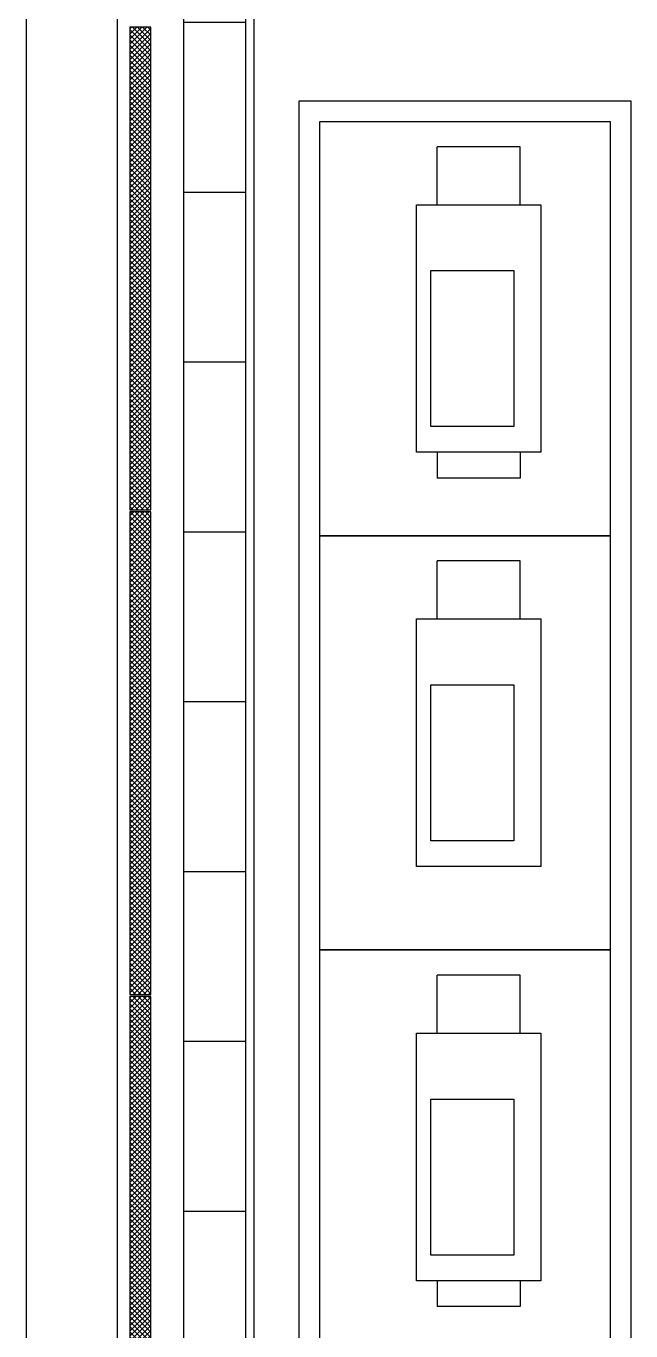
# Model space of a CAD drawing. Extents: x 2217 to 2324, y 363 to 419.
# Drawn here: x 2217.491 to 2218.95, y 384.43 to 387.579 of the extents above; entities that cross this region are included whole.
import ezdxf

# ---------------------------------------------------------------- set-up
doc = ezdxf.new("R2010")
doc.units = 0
doc.header["$LTSCALE"] = 12
doc.header["$MEASUREMENT"] = 0
for name, color, linetype in [('AISLACION', 2, 'CONTINUOUS'), ('MUEBLES', 2, 'CONTINUOUS'), ('MURO-INT', 4, 'CONTINUOUS'), ('PREMOLDHORMIGON', 7, 'CONTINUOUS')]:
    doc.layers.add(name, color=color, linetype=linetype)
pattern_1 = [(315, (0, 0), (0.006187184335, 0.006187184335), []), (45, (0, 0), (-0.006187184335, 0.006187184335), [])]

msp = doc.modelspace()

# ---------------------------------------------------------------- hatches: boundary and pattern name
at = {"layer": 'AISLACION'}
h = msp.add_hatch(dxfattribs=at)
h.set_pattern_fill('ANSI37', color=8, scale=0.07, angle=-90, style=0)
h.set_pattern_definition(pattern_1)
h.paths.add_polyline_path([(2217.7414, 386.4116), (2217.7922, 386.4116), (2217.7922, 387.5766), (2217.7414, 387.5766)])
h = msp.add_hatch(dxfattribs=at)
h.set_pattern_fill('ANSI37', color=8, scale=0.07, angle=-90, style=0)
h.set_pattern_definition(pattern_1)
h.paths.add_polyline_path([(2217.7414, 385.2416), (2217.7922, 385.2416), (2217.7922, 386.4066), (2217.7414, 386.4066)])
h = msp.add_hatch(dxfattribs=at)
h.set_pattern_fill('ANSI37', color=8, scale=0.07, angle=-90, style=0)
h.set_pattern_definition(pattern_1)
h.paths.add_polyline_path([(2217.7414, 384.0716), (2217.7922, 384.0716), (2217.7922, 385.2366), (2217.7414, 385.2366)])
at = {"layer": 'MURO-INT'}
h = msp.add_hatch(dxfattribs=at)
h.set_pattern_fill('_U,_O', color=2, scale=0.41, pattern_type=0)
h.set_pattern_definition([(0, (0, 789.7983), (0, -0.41), [])])
h.paths.add_polyline_path([(2218.0214, 377.0491), (2217.8714, 377.0491), (2217.8714, 388.7491), (2218.0214, 388.7491)])

# ---------------------------------------------------------------- linework, layer by layer
at = {"layer": 'AISLACION'}
for points in [[(2217.7414, 386.4116), (2217.7922, 386.4116), (2217.7922, 387.5766), (2217.7414, 387.5766)], [(2217.7414, 385.2416), (2217.7922, 385.2416), (2217.7922, 386.4066), (2217.7414, 386.4066)], [(2217.7414, 384.0716), (2217.7922, 384.0716), (2217.7922, 385.2366), (2217.7414, 385.2366)]]:
    msp.add_lwpolyline(points, close=True, dxfattribs=at)
at = {"layer": 'MUEBLES'}
for p, q in [((2218.483, 387.148), (2218.483, 387.2881)), ((2218.683, 387.2881), (2218.483, 387.2881)), ((2218.483, 387.148), (2218.483, 387.2881)), ((2218.683, 387.2881), (2218.483, 387.2881)), ((2218.483, 387.148), (2218.483, 387.2881)), ((2218.683, 387.2881), (2218.483, 387.2881)), ((2218.483, 387.148), (2218.483, 387.2881)), ((2218.683, 387.2881), (2218.483, 387.2881)), ((2218.483, 387.148), (2218.483, 387.2881)), ((2218.683, 387.2881), (2218.483, 387.2881)), ((2218.483, 387.148), (2218.483, 387.2881)), ((2218.683, 387.2881), (2218.483, 387.2881)), ((2218.483, 387.148), (2218.483, 387.2881)), ((2218.683, 387.2881), (2218.483, 387.2881)), ((2218.483, 387.148), (2218.483, 387.2881)), ((2218.683, 387.2881), (2218.483, 387.2881)), ((2218.483, 387.148), (2218.483, 387.2881)), ((2218.683, 387.2881), (2218.483, 387.2881)), ((2218.483, 387.148), (2218.483, 387.2881)), ((2218.683, 387.2881), (2218.483, 387.2881)), ((2218.483, 387.148), (2218.483, 387.2881)), ((2218.683, 387.2881), (2218.483, 387.2881)), ((2218.483, 387.148), (2218.483, 387.2881)), ((2218.683, 387.2881), (2218.483, 387.2881)), ((2218.483, 387.148), (2218.483, 387.2881)), ((2218.683, 387.2881), (2218.483, 387.2881)), ((2218.483, 387.148), (2218.483, 387.2881)), ((2218.683, 387.2881), (2218.483, 387.2881)), ((2218.483, 387.148), (2218.483, 387.2881)), ((2218.683, 387.2881), (2218.483, 387.2881)), ((2218.483, 387.148), (2218.483, 387.2881)), ((2218.683, 387.2881), (2218.483, 387.2881)), ((2218.483, 387.148), (2218.483, 387.2881)), ((2218.683, 387.2881), (2218.483, 387.2881)), ((2218.483, 387.148), (2218.483, 387.2881)), ((2218.683, 387.2881), (2218.483, 387.2881)), ((2218.483, 387.148), (2218.483, 387.2881)), ((2218.683, 387.2881), (2218.483, 387.2881)), ((2218.483, 387.148), (2218.483, 387.2881)), ((2218.683, 387.2881), (2218.483, 387.2881)), ((2218.483, 387.148), (2218.483, 387.2881)), ((2218.683, 387.2881), (2218.483, 387.2881)), ((2218.483, 387.148), (2218.483, 387.2881)), ((2218.683, 387.2881), (2218.483, 387.2881)), ((2218.483, 387.148), (2218.483, 387.2881)), ((2218.683, 387.2881), (2218.483, 387.2881)), ((2218.483, 387.148), (2218.483, 387.2881)), ((2218.683, 387.2881), (2218.483, 387.2881)), ((2218.483, 387.148), (2218.483, 387.2881)), ((2218.683, 387.2881), (2218.483, 387.2881)), ((2218.483, 387.148), (2218.483, 387.2881)), ((2218.683, 387.2881), (2218.483, 387.2881)), ((2218.483, 387.148), (2218.483, 387.2881)), ((2218.683, 387.2881), (2218.483, 387.2881)), ((2218.483, 387.148), (2218.483, 387.2881)), ((2218.683, 387.2881), (2218.483, 387.2881)), ((2218.483, 387.148), (2218.483, 387.2881)), ((2218.683, 387.2881), (2218.483, 387.2881)), ((2218.483, 387.148), (2218.483, 387.2881)), ((2218.683, 387.2881), (2218.483, 387.2881)), ((2218.483, 387.148), (2218.483, 387.2881)), ((2218.683, 387.2881), (2218.483, 387.2881)), ((2218.483, 387.148), (2218.483, 387.2881)), ((2218.683, 387.2881), (2218.483, 387.2881)), ((2218.683, 387.148), (2218.683, 387.2881)), ((2218.683, 387.148), (2218.683, 387.2881)), ((2218.683, 387.148), (2218.683, 387.2881)), ((2218.683, 387.148), (2218.683, 387.2881)), ((2218.683, 387.148), (2218.683, 387.2881)), ((2218.683, 387.148), (2218.683, 387.2881)), ((2218.683, 387.148), (2218.683, 387.2881)), ((2218.683, 387.148), (2218.683, 387.2881)), ((2218.683, 387.148), (2218.683, 387.2881)), ((2218.683, 387.148), (2218.683, 387.2881)), ((2218.683, 387.148), (2218.683, 387.2881)), ((2218.683, 387.148), (2218.683, 387.2881)), ((2218.683, 387.148), (2218.683, 387.2881)), ((2218.683, 387.148), (2218.683, 387.2881)), ((2218.683, 387.148), (2218.683, 387.2881)), ((2218.683, 387.148), (2218.683, 387.2881)), ((2218.683, 387.148), (2218.683, 387.2881)), ((2218.683, 387.148), (2218.683, 387.2881)), ((2218.683, 387.148), (2218.683, 387.2881)), ((2218.683, 387.148), (2218.683, 387.2881)), ((2218.683, 387.148), (2218.683, 387.2881)), ((2218.683, 387.148), (2218.683, 387.2881)), ((2218.683, 387.148), (2218.683, 387.2881)), ((2218.683, 387.148), (2218.683, 387.2881)), ((2218.683, 387.148), (2218.683, 387.2881)), ((2218.683, 387.148), (2218.683, 387.2881)), ((2218.683, 387.148), (2218.683, 387.2881)), ((2218.683, 387.148), (2218.683, 387.2881)), ((2218.683, 387.148), (2218.683, 387.2881)), ((2218.683, 387.148), (2218.683, 387.2881)), ((2218.683, 387.148), (2218.683, 387.2881)), ((2218.683, 387.148), (2218.683, 387.2881)), ((2218.483, 386.5503), (2218.483, 386.4881)), ((2218.483, 386.5503), (2218.483, 386.4881)), ((2218.483, 386.5503), (2218.483, 386.4881)), ((2218.483, 386.5503), (2218.483, 386.4881)), ((2218.483, 386.5503), (2218.483, 386.4881)), ((2218.483, 386.5503), (2218.483, 386.4881)), ((2218.483, 386.5503), (2218.483, 386.4881)), ((2218.483, 386.5503), (2218.483, 386.4881)), ((2218.483, 386.5503), (2218.483, 386.4881)), ((2218.483, 386.5503), (2218.483, 386.4881)), ((2218.483, 386.5503), (2218.483, 386.4881)), ((2218.483, 386.5503), (2218.483, 386.4881)), ((2218.483, 386.5503), (2218.483, 386.4881)), ((2218.483, 386.5503), (2218.483, 386.4881)), ((2218.483, 386.5503), (2218.483, 386.4881)), ((2218.483, 386.5503), (2218.483, 386.4881)), ((2218.483, 386.5503), (2218.483, 386.4881)), ((2218.483, 386.5503), (2218.483, 386.4881)), ((2218.483, 386.5503), (2218.483, 386.4881)), ((2218.483, 386.5503), (2218.483, 386.4881)), ((2218.483, 386.5503), (2218.483, 386.4881)), ((2218.483, 386.5503), (2218.483, 386.4881)), ((2218.483, 386.5503), (2218.483, 386.4881)), ((2218.483, 386.5503), (2218.483, 386.4881)), ((2218.483, 386.5503), (2218.483, 386.4881)), ((2218.483, 386.5503), (2218.483, 386.4881)), ((2218.483, 386.5503), (2218.483, 386.4881)), ((2218.483, 386.5503), (2218.483, 386.4881)), ((2218.483, 386.5503), (2218.483, 386.4881)), ((2218.483, 386.5503), (2218.483, 386.4881)), ((2218.483, 386.5503), (2218.483, 386.4881)), ((2218.483, 386.5503), (2218.483, 386.4881)), ((2218.683, 386.5503), (2218.683, 386.4881)), ((2218.683, 386.5503), (2218.683, 386.4881)), ((2218.683, 386.5503), (2218.683, 386.4881)), ((2218.683, 386.5503), (2218.683, 386.4881)), ((2218.683, 386.5503), (2218.683, 386.4881)), ((2218.683, 386.5503), (2218.683, 386.4881)), ((2218.683, 386.5503), (2218.683, 386.4881)), ((2218.683, 386.5503), (2218.683, 386.4881)), ((2218.683, 386.5503), (2218.683, 386.4881)), ((2218.683, 386.5503), (2218.683, 386.4881)), ((2218.683, 386.5503), (2218.683, 386.4881)), ((2218.683, 386.5503), (2218.683, 386.4881)), ((2218.683, 386.5503), (2218.683, 386.4881)), ((2218.683, 386.5503), (2218.683, 386.4881)), ((2218.683, 386.5503), (2218.683, 386.4881)), ((2218.683, 386.5503), (2218.683, 386.4881)), ((2218.683, 386.5503), (2218.683, 386.4881)), ((2218.683, 386.5503), (2218.683, 386.4881)), ((2218.683, 386.5503), (2218.683, 386.4881)), ((2218.683, 386.5503), (2218.683, 386.4881)), ((2218.683, 386.5503), (2218.683, 386.4881)), ((2218.683, 386.5503), (2218.683, 386.4881)), ((2218.683, 386.5503), (2218.683, 386.4881)), ((2218.683, 386.5503), (2218.683, 386.4881)), ((2218.683, 386.5503), (2218.683, 386.4881)), ((2218.683, 386.5503), (2218.683, 386.4881)), ((2218.683, 386.5503), (2218.683, 386.4881)), ((2218.683, 386.5503), (2218.683, 386.4881)), ((2218.683, 386.5503), (2218.683, 386.4881)), ((2218.683, 386.5503), (2218.683, 386.4881)), ((2218.683, 386.5503), (2218.683, 386.4881)), ((2218.683, 386.5503), (2218.683, 386.4881)), ((2218.683, 386.4881), (2218.483, 386.4881)), ((2218.683, 386.4881), (2218.483, 386.4881)), ((2218.683, 386.4881), (2218.483, 386.4881)), ((2218.683, 386.4881), (2218.483, 386.4881)), ((2218.683, 386.4881), (2218.483, 386.4881)), ((2218.683, 386.4881), (2218.483, 386.4881)), ((2218.683, 386.4881), (2218.483, 386.4881)), ((2218.683, 386.4881), (2218.483, 386.4881)), ((2218.683, 386.4881), (2218.483, 386.4881)), ((2218.683, 386.4881), (2218.483, 386.4881)), ((2218.683, 386.4881), (2218.483, 386.4881)), ((2218.683, 386.4881), (2218.483, 386.4881)), ((2218.683, 386.4881), (2218.483, 386.4881)), ((2218.683, 386.4881), (2218.483, 386.4881)), ((2218.683, 386.4881), (2218.483, 386.4881)), ((2218.683, 386.4881), (2218.483, 386.4881)), ((2218.683, 386.4881), (2218.483, 386.4881)), ((2218.683, 386.4881), (2218.483, 386.4881)), ((2218.683, 386.4881), (2218.483, 386.4881)), ((2218.683, 386.4881), (2218.483, 386.4881)), ((2218.683, 386.4881), (2218.483, 386.4881)), ((2218.683, 386.4881), (2218.483, 386.4881)), ((2218.683, 386.4881), (2218.483, 386.4881)), ((2218.683, 386.4881), (2218.483, 386.4881)), ((2218.683, 386.4881), (2218.483, 386.4881)), ((2218.683, 386.4881), (2218.483, 386.4881)), ((2218.683, 386.4881), (2218.483, 386.4881)), ((2218.683, 386.4881), (2218.483, 386.4881)), ((2218.683, 386.4881), (2218.483, 386.4881)), ((2218.683, 386.4881), (2218.483, 386.4881)), ((2218.683, 386.4881), (2218.483, 386.4881)), ((2218.683, 386.4881), (2218.483, 386.4881)), ((2218.483, 386.148), (2218.483, 386.2881)), ((2218.683, 386.2881), (2218.483, 386.2881)), ((2218.483, 386.148), (2218.483, 386.2881)), ((2218.683, 386.2881), (2218.483, 386.2881)), ((2218.483, 386.148), (2218.483, 386.2881)), ((2218.683, 386.2881), (2218.483, 386.2881)), ((2218.483, 386.148), (2218.483, 386.2881)), ((2218.683, 386.2881), (2218.483, 386.2881)), ((2218.483, 386.148), (2218.483, 386.2881)), ((2218.683, 386.2881), (2218.483, 386.2881)), ((2218.483, 386.148), (2218.483, 386.2881)), ((2218.683, 386.2881), (2218.483, 386.2881)), ((2218.483, 386.148), (2218.483, 386.2881)), ((2218.683, 386.2881), (2218.483, 386.2881)), ((2218.483, 386.148), (2218.483, 386.2881)), ((2218.683, 386.2881), (2218.483, 386.2881)), ((2218.483, 386.148), (2218.483, 386.2881)), ((2218.683, 386.2881), (2218.483, 386.2881)), ((2218.483, 386.148), (2218.483, 386.2881)), ((2218.683, 386.2881), (2218.483, 386.2881)), ((2218.483, 386.148), (2218.483, 386.2881)), ((2218.683, 386.2881), (2218.483, 386.2881)), ((2218.483, 386.148), (2218.483, 386.2881)), ((2218.683, 386.2881), (2218.483, 386.2881)), ((2218.483, 386.148), (2218.483, 386.2881)), ((2218.683, 386.2881), (2218.483, 386.2881)), ((2218.483, 386.148), (2218.483, 386.2881)), ((2218.683, 386.2881), (2218.483, 386.2881)), ((2218.483, 386.148), (2218.483, 386.2881)), ((2218.683, 386.2881), (2218.483, 386.2881)), ((2218.483, 386.148), (2218.483, 386.2881)), ((2218.683, 386.2881), (2218.483, 386.2881)), ((2218.483, 386.148), (2218.483, 386.2881)), ((2218.683, 386.2881), (2218.483, 386.2881)), ((2218.483, 386.148), (2218.483, 386.2881)), ((2218.683, 386.2881), (2218.483, 386.2881)), ((2218.483, 386.148), (2218.483, 386.2881)), ((2218.683, 386.2881), (2218.483, 386.2881)), ((2218.483, 386.148), (2218.483, 386.2881)), ((2218.683, 386.2881), (2218.483, 386.2881)), ((2218.483, 386.148), (2218.483, 386.2881)), ((2218.683, 386.2881), (2218.483, 386.2881)), ((2218.483, 386.148), (2218.483, 386.2881)), ((2218.683, 386.2881), (2218.483, 386.2881)), ((2218.483, 386.148), (2218.483, 386.2881)), ((2218.683, 386.2881), (2218.483, 386.2881)), ((2218.483, 386.148), (2218.483, 386.2881)), ((2218.683, 386.2881), (2218.483, 386.2881)), ((2218.483, 386.148), (2218.483, 386.2881)), ((2218.683, 386.2881), (2218.483, 386.2881)), ((2218.483, 386.148), (2218.483, 386.2881)), ((2218.683, 386.2881), (2218.483, 386.2881)), ((2218.483, 386.148), (2218.483, 386.2881)), ((2218.683, 386.2881), (2218.483, 386.2881)), ((2218.483, 386.148), (2218.483, 386.2881)), ((2218.683, 386.2881), (2218.483, 386.2881)), ((2218.483, 386.148), (2218.483, 386.2881)), ((2218.683, 386.2881), (2218.483, 386.2881)), ((2218.483, 386.148), (2218.483, 386.2881)), ((2218.683, 386.2881), (2218.483, 386.2881)), ((2218.483, 386.148), (2218.483, 386.2881)), ((2218.683, 386.2881), (2218.483, 386.2881)), ((2218.483, 386.148), (2218.483, 386.2881)), ((2218.683, 386.2881), (2218.483, 386.2881)), ((2218.683, 386.148), (2218.683, 386.2881)), ((2218.683, 386.148), (2218.683, 386.2881)), ((2218.683, 386.148), (2218.683, 386.2881)), ((2218.683, 386.148), (2218.683, 386.2881)), ((2218.683, 386.148), (2218.683, 386.2881)), ((2218.683, 386.148), (2218.683, 386.2881)), ((2218.683, 386.148), (2218.683, 386.2881)), ((2218.683, 386.148), (2218.683, 386.2881)), ((2218.683, 386.148), (2218.683, 386.2881)), ((2218.683, 386.148), (2218.683, 386.2881)), ((2218.683, 386.148), (2218.683, 386.2881)), ((2218.683, 386.148), (2218.683, 386.2881)), ((2218.683, 386.148), (2218.683, 386.2881)), ((2218.683, 386.148), (2218.683, 386.2881)), ((2218.683, 386.148), (2218.683, 386.2881)), ((2218.683, 386.148), (2218.683, 386.2881)), ((2218.683, 386.148), (2218.683, 386.2881)), ((2218.683, 386.148), (2218.683, 386.2881)), ((2218.683, 386.148), (2218.683, 386.2881)), ((2218.683, 386.148), (2218.683, 386.2881)), ((2218.683, 386.148), (2218.683, 386.2881)), ((2218.683, 386.148), (2218.683, 386.2881)), ((2218.683, 386.148), (2218.683, 386.2881)), ((2218.683, 386.148), (2218.683, 386.2881)), ((2218.683, 386.148), (2218.683, 386.2881)), ((2218.683, 386.148), (2218.683, 386.2881)), ((2218.683, 386.148), (2218.683, 386.2881)), ((2218.683, 386.148), (2218.683, 386.2881)), ((2218.683, 386.148), (2218.683, 386.2881)), ((2218.683, 386.148), (2218.683, 386.2881)), ((2218.683, 386.148), (2218.683, 386.2881)), ((2218.683, 386.148), (2218.683, 386.2881)), ((2218.483, 385.148), (2218.483, 385.2881)), ((2218.683, 385.2881), (2218.483, 385.2881)), ((2218.483, 385.148), (2218.483, 385.2881)), ((2218.683, 385.2881), (2218.483, 385.2881)), ((2218.483, 385.148), (2218.483, 385.2881)), ((2218.683, 385.2881), (2218.483, 385.2881)), ((2218.483, 385.148), (2218.483, 385.2881)), ((2218.683, 385.2881), (2218.483, 385.2881)), ((2218.483, 385.148), (2218.483, 385.2881)), ((2218.683, 385.2881), (2218.483, 385.2881)), ((2218.483, 385.148), (2218.483, 385.2881)), ((2218.683, 385.2881), (2218.483, 385.2881)), ((2218.483, 385.148), (2218.483, 385.2881)), ((2218.683, 385.2881), (2218.483, 385.2881)), ((2218.483, 385.148), (2218.483, 385.2881)), ((2218.683, 385.2881), (2218.483, 385.2881)), ((2218.483, 385.148), (2218.483, 385.2881)), ((2218.683, 385.2881), (2218.483, 385.2881)), ((2218.483, 385.148), (2218.483, 385.2881)), ((2218.683, 385.2881), (2218.483, 385.2881)), ((2218.483, 385.148), (2218.483, 385.2881)), ((2218.683, 385.2881), (2218.483, 385.2881)), ((2218.483, 385.148), (2218.483, 385.2881)), ((2218.683, 385.2881), (2218.483, 385.2881)), ((2218.483, 385.148), (2218.483, 385.2881)), ((2218.683, 385.2881), (2218.483, 385.2881)), ((2218.483, 385.148), (2218.483, 385.2881)), ((2218.683, 385.2881), (2218.483, 385.2881)), ((2218.483, 385.148), (2218.483, 385.2881)), ((2218.683, 385.2881), (2218.483, 385.2881)), ((2218.483, 385.148), (2218.483, 385.2881)), ((2218.683, 385.2881), (2218.483, 385.2881)), ((2218.483, 385.148), (2218.483, 385.2881)), ((2218.683, 385.2881), (2218.483, 385.2881)), ((2218.483, 385.148), (2218.483, 385.2881)), ((2218.683, 385.2881), (2218.483, 385.2881)), ((2218.483, 385.148), (2218.483, 385.2881)), ((2218.683, 385.2881), (2218.483, 385.2881)), ((2218.483, 385.148), (2218.483, 385.2881)), ((2218.683, 385.2881), (2218.483, 385.2881)), ((2218.483, 385.148), (2218.483, 385.2881)), ((2218.683, 385.2881), (2218.483, 385.2881)), ((2218.483, 385.148), (2218.483, 385.2881)), ((2218.683, 385.2881), (2218.483, 385.2881)), ((2218.483, 385.148), (2218.483, 385.2881)), ((2218.683, 385.2881), (2218.483, 385.2881)), ((2218.483, 385.148), (2218.483, 385.2881)), ((2218.683, 385.2881), (2218.483, 385.2881)), ((2218.483, 385.148), (2218.483, 385.2881)), ((2218.683, 385.2881), (2218.483, 385.2881)), ((2218.483, 385.148), (2218.483, 385.2881)), ((2218.683, 385.2881), (2218.483, 385.2881)), ((2218.483, 385.148), (2218.483, 385.2881)), ((2218.683, 385.2881), (2218.483, 385.2881)), ((2218.483, 385.148), (2218.483, 385.2881)), ((2218.683, 385.2881), (2218.483, 385.2881)), ((2218.483, 385.148), (2218.483, 385.2881)), ((2218.683, 385.2881), (2218.483, 385.2881)), ((2218.483, 385.148), (2218.483, 385.2881)), ((2218.683, 385.2881), (2218.483, 385.2881)), ((2218.483, 385.148), (2218.483, 385.2881)), ((2218.683, 385.2881), (2218.483, 385.2881)), ((2218.483, 385.148), (2218.483, 385.2881)), ((2218.683, 385.2881), (2218.483, 385.2881)), ((2218.683, 385.148), (2218.683, 385.2881)), ((2218.683, 385.148), (2218.683, 385.2881)), ((2218.683, 385.148), (2218.683, 385.2881)), ((2218.683, 385.148), (2218.683, 385.2881)), ((2218.683, 385.148), (2218.683, 385.2881)), ((2218.683, 385.148), (2218.683, 385.2881)), ((2218.683, 385.148), (2218.683, 385.2881)), ((2218.683, 385.148), (2218.683, 385.2881)), ((2218.683, 385.148), (2218.683, 385.2881)), ((2218.683, 385.148), (2218.683, 385.2881)), ((2218.683, 385.148), (2218.683, 385.2881)), ((2218.683, 385.148), (2218.683, 385.2881)), ((2218.683, 385.148), (2218.683, 385.2881)), ((2218.683, 385.148), (2218.683, 385.2881)), ((2218.683, 385.148), (2218.683, 385.2881)), ((2218.683, 385.148), (2218.683, 385.2881)), ((2218.683, 385.148), (2218.683, 385.2881)), ((2218.683, 385.148), (2218.683, 385.2881)), ((2218.683, 385.148), (2218.683, 385.2881)), ((2218.683, 385.148), (2218.683, 385.2881)), ((2218.683, 385.148), (2218.683, 385.2881)), ((2218.683, 385.148), (2218.683, 385.2881)), ((2218.683, 385.148), (2218.683, 385.2881)), ((2218.683, 385.148), (2218.683, 385.2881)), ((2218.683, 385.148), (2218.683, 385.2881)), ((2218.683, 385.148), (2218.683, 385.2881)), ((2218.683, 385.148), (2218.683, 385.2881)), ((2218.683, 385.148), (2218.683, 385.2881)), ((2218.683, 385.148), (2218.683, 385.2881)), ((2218.683, 385.148), (2218.683, 385.2881)), ((2218.683, 385.148), (2218.683, 385.2881)), ((2218.683, 385.148), (2218.683, 385.2881)), ((2218.483, 384.5503), (2218.483, 384.4881)), ((2218.483, 384.5503), (2218.483, 384.4881)), ((2218.483, 384.5503), (2218.483, 384.4881)), ((2218.483, 384.5503), (2218.483, 384.4881)), ((2218.483, 384.5503), (2218.483, 384.4881)), ((2218.483, 384.5503), (2218.483, 384.4881)), ((2218.483, 384.5503), (2218.483, 384.4881)), ((2218.483, 384.5503), (2218.483, 384.4881)), ((2218.483, 384.5503), (2218.483, 384.4881)), ((2218.483, 384.5503), (2218.483, 384.4881)), ((2218.483, 384.5503), (2218.483, 384.4881)), ((2218.483, 384.5503), (2218.483, 384.4881)), ((2218.483, 384.5503), (2218.483, 384.4881)), ((2218.483, 384.5503), (2218.483, 384.4881)), ((2218.483, 384.5503), (2218.483, 384.4881)), ((2218.483, 384.5503), (2218.483, 384.4881)), ((2218.483, 384.5503), (2218.483, 384.4881)), ((2218.483, 384.5503), (2218.483, 384.4881)), ((2218.483, 384.5503), (2218.483, 384.4881)), ((2218.483, 384.5503), (2218.483, 384.4881)), ((2218.483, 384.5503), (2218.483, 384.4881)), ((2218.483, 384.5503), (2218.483, 384.4881)), ((2218.483, 384.5503), (2218.483, 384.4881)), ((2218.483, 384.5503), (2218.483, 384.4881)), ((2218.483, 384.5503), (2218.483, 384.4881)), ((2218.483, 384.5503), (2218.483, 384.4881)), ((2218.483, 384.5503), (2218.483, 384.4881)), ((2218.483, 384.5503), (2218.483, 384.4881)), ((2218.483, 384.5503), (2218.483, 384.4881)), ((2218.483, 384.5503), (2218.483, 384.4881)), ((2218.483, 384.5503), (2218.483, 384.4881)), ((2218.483, 384.5503), (2218.483, 384.4881)), ((2218.683, 384.5503), (2218.683, 384.4881)), ((2218.683, 384.5503), (2218.683, 384.4881)), ((2218.683, 384.5503), (2218.683, 384.4881)), ((2218.683, 384.5503), (2218.683, 384.4881)), ((2218.683, 384.5503), (2218.683, 384.4881)), ((2218.683, 384.5503), (2218.683, 384.4881)), ((2218.683, 384.5503), (2218.683, 384.4881)), ((2218.683, 384.5503), (2218.683, 384.4881)), ((2218.683, 384.5503), (2218.683, 384.4881)), ((2218.683, 384.5503), (2218.683, 384.4881)), ((2218.683, 384.5503), (2218.683, 384.4881)), ((2218.683, 384.5503), (2218.683, 384.4881)), ((2218.683, 384.5503), (2218.683, 384.4881)), ((2218.683, 384.5503), (2218.683, 384.4881)), ((2218.683, 384.5503), (2218.683, 384.4881)), ((2218.683, 384.5503), (2218.683, 384.4881)), ((2218.683, 384.5503), (2218.683, 384.4881)), ((2218.683, 384.5503), (2218.683, 384.4881)), ((2218.683, 384.5503), (2218.683, 384.4881)), ((2218.683, 384.5503), (2218.683, 384.4881)), ((2218.683, 384.5503), (2218.683, 384.4881)), ((2218.683, 384.5503), (2218.683, 384.4881)), ((2218.683, 384.5503), (2218.683, 384.4881)), ((2218.683, 384.5503), (2218.683, 384.4881)), ((2218.683, 384.5503), (2218.683, 384.4881)), ((2218.683, 384.5503), (2218.683, 384.4881)), ((2218.683, 384.5503), (2218.683, 384.4881)), ((2218.683, 384.5503), (2218.683, 384.4881)), ((2218.683, 384.5503), (2218.683, 384.4881)), ((2218.683, 384.5503), (2218.683, 384.4881)), ((2218.683, 384.5503), (2218.683, 384.4881)), ((2218.683, 384.5503), (2218.683, 384.4881)), ((2218.683, 384.4881), (2218.483, 384.4881)), ((2218.683, 384.4881), (2218.483, 384.4881)), ((2218.683, 384.4881), (2218.483, 384.4881)), ((2218.683, 384.4881), (2218.483, 384.4881)), ((2218.683, 384.4881), (2218.483, 384.4881)), ((2218.683, 384.4881), (2218.483, 384.4881)), ((2218.683, 384.4881), (2218.483, 384.4881)), ((2218.683, 384.4881), (2218.483, 384.4881)), ((2218.683, 384.4881), (2218.483, 384.4881)), ((2218.683, 384.4881), (2218.483, 384.4881)), ((2218.683, 384.4881), (2218.483, 384.4881)), ((2218.683, 384.4881), (2218.483, 384.4881)), ((2218.683, 384.4881), (2218.483, 384.4881)), ((2218.683, 384.4881), (2218.483, 384.4881)), ((2218.683, 384.4881), (2218.483, 384.4881)), ((2218.683, 384.4881), (2218.483, 384.4881)), ((2218.683, 384.4881), (2218.483, 384.4881)), ((2218.683, 384.4881), (2218.483, 384.4881)), ((2218.683, 384.4881), (2218.483, 384.4881)), ((2218.683, 384.4881), (2218.483, 384.4881)), ((2218.683, 384.4881), (2218.483, 384.4881)), ((2218.683, 384.4881), (2218.483, 384.4881)), ((2218.683, 384.4881), (2218.483, 384.4881)), ((2218.683, 384.4881), (2218.483, 384.4881)), ((2218.683, 384.4881), (2218.483, 384.4881)), ((2218.683, 384.4881), (2218.483, 384.4881)), ((2218.683, 384.4881), (2218.483, 384.4881)), ((2218.683, 384.4881), (2218.483, 384.4881)), ((2218.683, 384.4881), (2218.483, 384.4881)), ((2218.683, 384.4881), (2218.483, 384.4881)), ((2218.683, 384.4881), (2218.483, 384.4881)), ((2218.683, 384.4881), (2218.483, 384.4881))]:
    msp.add_line(p, q, dxfattribs=at)
at = {"layer": 'MUEBLES', "color": 8}
msp.add_lwpolyline([(2218.1499, 387.3991), (2218.9499, 387.3991), (2218.9499, 382.2991), (2218.1499, 382.2991)], close=True, dxfattribs=at)
at = {"layer": 'MUEBLES'}
for points in [[(2218.8999, 386.3491), (2218.1999, 386.3491), (2218.1999, 387.3491), (2218.8999, 387.3491)], [(2218.433, 386.5503), (2218.433, 387.148), (2218.733, 387.148), (2218.733, 386.5503)], [(2218.433, 386.5503), (2218.433, 387.148), (2218.733, 387.148), (2218.733, 386.5503)], [(2218.433, 386.5503), (2218.433, 387.148), (2218.733, 387.148), (2218.733, 386.5503)], [(2218.433, 386.5503), (2218.433, 387.148), (2218.733, 387.148), (2218.733, 386.5503)], [(2218.433, 386.5503), (2218.433, 387.148), (2218.733, 387.148), (2218.733, 386.5503)], [(2218.433, 386.5503), (2218.433, 387.148), (2218.733, 387.148), (2218.733, 386.5503)], [(2218.433, 386.5503), (2218.433, 387.148), (2218.733, 387.148), (2218.733, 386.5503)], [(2218.433, 386.5503), (2218.433, 387.148), (2218.733, 387.148), (2218.733, 386.5503)], [(2218.433, 386.5503), (2218.433, 387.148), (2218.733, 387.148), (2218.733, 386.5503)], [(2218.433, 386.5503), (2218.433, 387.148), (2218.733, 387.148), (2218.733, 386.5503)], [(2218.433, 386.5503), (2218.433, 387.148), (2218.733, 387.148), (2218.733, 386.5503)], [(2218.433, 386.5503), (2218.433, 387.148), (2218.733, 387.148), (2218.733, 386.5503)], [(2218.433, 386.5503), (2218.433, 387.148), (2218.733, 387.148), (2218.733, 386.5503)], [(2218.433, 386.5503), (2218.433, 387.148), (2218.733, 387.148), (2218.733, 386.5503)], [(2218.433, 386.5503), (2218.433, 387.148), (2218.733, 387.148), (2218.733, 386.5503)], [(2218.433, 386.5503), (2218.433, 387.148), (2218.733, 387.148), (2218.733, 386.5503)], [(2218.433, 386.5503), (2218.433, 387.148), (2218.733, 387.148), (2218.733, 386.5503)], [(2218.433, 386.5503), (2218.433, 387.148), (2218.733, 387.148), (2218.733, 386.5503)], [(2218.433, 386.5503), (2218.433, 387.148), (2218.733, 387.148), (2218.733, 386.5503)], [(2218.433, 386.5503), (2218.433, 387.148), (2218.733, 387.148), (2218.733, 386.5503)], [(2218.433, 386.5503), (2218.433, 387.148), (2218.733, 387.148), (2218.733, 386.5503)], [(2218.433, 386.5503), (2218.433, 387.148), (2218.733, 387.148), (2218.733, 386.5503)], [(2218.433, 386.5503), (2218.433, 387.148), (2218.733, 387.148), (2218.733, 386.5503)], [(2218.433, 386.5503), (2218.433, 387.148), (2218.733, 387.148), (2218.733, 386.5503)], [(2218.433, 386.5503), (2218.433, 387.148), (2218.733, 387.148), (2218.733, 386.5503)], [(2218.433, 386.5503), (2218.433, 387.148), (2218.733, 387.148), (2218.733, 386.5503)], [(2218.433, 386.5503), (2218.433, 387.148), (2218.733, 387.148), (2218.733, 386.5503)], [(2218.433, 386.5503), (2218.433, 387.148), (2218.733, 387.148), (2218.733, 386.5503)], [(2218.433, 386.5503), (2218.433, 387.148), (2218.733, 387.148), (2218.733, 386.5503)], [(2218.433, 386.5503), (2218.433, 387.148), (2218.733, 387.148), (2218.733, 386.5503)], [(2218.433, 386.5503), (2218.433, 387.148), (2218.733, 387.148), (2218.733, 386.5503)], [(2218.433, 386.5503), (2218.433, 387.148), (2218.733, 387.148), (2218.733, 386.5503)], [(2218.4675, 386.6125), (2218.4675, 386.9892), (2218.6675, 386.9892), (2218.6675, 386.6125)], [(2218.4675, 386.6125), (2218.4675, 386.9892), (2218.6675, 386.9892), (2218.6675, 386.6125)], [(2218.4675, 386.6125), (2218.4675, 386.9892), (2218.6675, 386.9892), (2218.6675, 386.6125)], [(2218.4675, 386.6125), (2218.4675, 386.9892), (2218.6675, 386.9892), (2218.6675, 386.6125)], [(2218.4675, 386.6125), (2218.4675, 386.9892), (2218.6675, 386.9892), (2218.6675, 386.6125)], [(2218.4675, 386.6125), (2218.4675, 386.9892), (2218.6675, 386.9892), (2218.6675, 386.6125)], [(2218.4675, 386.6125), (2218.4675, 386.9892), (2218.6675, 386.9892), (2218.6675, 386.6125)], [(2218.4675, 386.6125), (2218.4675, 386.9892), (2218.6675, 386.9892), (2218.6675, 386.6125)], [(2218.4675, 386.6125), (2218.4675, 386.9892), (2218.6675, 386.9892), (2218.6675, 386.6125)], [(2218.4675, 386.6125), (2218.4675, 386.9892), (2218.6675, 386.9892), (2218.6675, 386.6125)], [(2218.4675, 386.6125), (2218.4675, 386.9892), (2218.6675, 386.9892), (2218.6675, 386.6125)], [(2218.4675, 386.6125), (2218.4675, 386.9892), (2218.6675, 386.9892), (2218.6675, 386.6125)], [(2218.4675, 386.6125), (2218.4675, 386.9892), (2218.6675, 386.9892), (2218.6675, 386.6125)], [(2218.4675, 386.6125), (2218.4675, 386.9892), (2218.6675, 386.9892), (2218.6675, 386.6125)], [(2218.4675, 386.6125), (2218.4675, 386.9892), (2218.6675, 386.9892), (2218.6675, 386.6125)], [(2218.4675, 386.6125), (2218.4675, 386.9892), (2218.6675, 386.9892), (2218.6675, 386.6125)], [(2218.4675, 386.6125), (2218.4675, 386.9892), (2218.6675, 386.9892), (2218.6675, 386.6125)], [(2218.4675, 386.6125), (2218.4675, 386.9892), (2218.6675, 386.9892), (2218.6675, 386.6125)], [(2218.4675, 386.6125), (2218.4675, 386.9892), (2218.6675, 386.9892), (2218.6675, 386.6125)], [(2218.4675, 386.6125), (2218.4675, 386.9892), (2218.6675, 386.9892), (2218.6675, 386.6125)], [(2218.4675, 386.6125), (2218.4675, 386.9892), (2218.6675, 386.9892), (2218.6675, 386.6125)], [(2218.4675, 386.6125), (2218.4675, 386.9892), (2218.6675, 386.9892), (2218.6675, 386.6125)], [(2218.4675, 386.6125), (2218.4675, 386.9892), (2218.6675, 386.9892), (2218.6675, 386.6125)], [(2218.4675, 386.6125), (2218.4675, 386.9892), (2218.6675, 386.9892), (2218.6675, 386.6125)], [(2218.4675, 386.6125), (2218.4675, 386.9892), (2218.6675, 386.9892), (2218.6675, 386.6125)], [(2218.4675, 386.6125), (2218.4675, 386.9892), (2218.6675, 386.9892), (2218.6675, 386.6125)], [(2218.4675, 386.6125), (2218.4675, 386.9892), (2218.6675, 386.9892), (2218.6675, 386.6125)], [(2218.4675, 386.6125), (2218.4675, 386.9892), (2218.6675, 386.9892), (2218.6675, 386.6125)], [(2218.4675, 386.6125), (2218.4675, 386.9892), (2218.6675, 386.9892), (2218.6675, 386.6125)], [(2218.4675, 386.6125), (2218.4675, 386.9892), (2218.6675, 386.9892), (2218.6675, 386.6125)], [(2218.4675, 386.6125), (2218.4675, 386.9892), (2218.6675, 386.9892), (2218.6675, 386.6125)], [(2218.4675, 386.6125), (2218.4675, 386.9892), (2218.6675, 386.9892), (2218.6675, 386.6125)], [(2218.8999, 385.3491), (2218.1999, 385.3491), (2218.1999, 386.3491), (2218.8999, 386.3491)], [(2218.433, 385.5503), (2218.433, 386.148), (2218.733, 386.148), (2218.733, 385.5503)], [(2218.433, 385.5503), (2218.433, 386.148), (2218.733, 386.148), (2218.733, 385.5503)], [(2218.433, 385.5503), (2218.433, 386.148), (2218.733, 386.148), (2218.733, 385.5503)], [(2218.433, 385.5503), (2218.433, 386.148), (2218.733, 386.148), (2218.733, 385.5503)], [(2218.433, 385.5503), (2218.433, 386.148), (2218.733, 386.148), (2218.733, 385.5503)], [(2218.433, 385.5503), (2218.433, 386.148), (2218.733, 386.148), (2218.733, 385.5503)], [(2218.433, 385.5503), (2218.433, 386.148), (2218.733, 386.148), (2218.733, 385.5503)], [(2218.433, 385.5503), (2218.433, 386.148), (2218.733, 386.148), (2218.733, 385.5503)], [(2218.433, 385.5503), (2218.433, 386.148), (2218.733, 386.148), (2218.733, 385.5503)], [(2218.433, 385.5503), (2218.433, 386.148), (2218.733, 386.148), (2218.733, 385.5503)], [(2218.433, 385.5503), (2218.433, 386.148), (2218.733, 386.148), (2218.733, 385.5503)], [(2218.433, 385.5503), (2218.433, 386.148), (2218.733, 386.148), (2218.733, 385.5503)], [(2218.433, 385.5503), (2218.433, 386.148), (2218.733, 386.148), (2218.733, 385.5503)], [(2218.433, 385.5503), (2218.433, 386.148), (2218.733, 386.148), (2218.733, 385.5503)], [(2218.433, 385.5503), (2218.433, 386.148), (2218.733, 386.148), (2218.733, 385.5503)], [(2218.433, 385.5503), (2218.433, 386.148), (2218.733, 386.148), (2218.733, 385.5503)], [(2218.433, 385.5503), (2218.433, 386.148), (2218.733, 386.148), (2218.733, 385.5503)], [(2218.433, 385.5503), (2218.433, 386.148), (2218.733, 386.148), (2218.733, 385.5503)], [(2218.433, 385.5503), (2218.433, 386.148), (2218.733, 386.148), (2218.733, 385.5503)], [(2218.433, 385.5503), (2218.433, 386.148), (2218.733, 386.148), (2218.733, 385.5503)], [(2218.433, 385.5503), (2218.433, 386.148), (2218.733, 386.148), (2218.733, 385.5503)], [(2218.433, 385.5503), (2218.433, 386.148), (2218.733, 386.148), (2218.733, 385.5503)], [(2218.433, 385.5503), (2218.433, 386.148), (2218.733, 386.148), (2218.733, 385.5503)], [(2218.433, 385.5503), (2218.433, 386.148), (2218.733, 386.148), (2218.733, 385.5503)], [(2218.433, 385.5503), (2218.433, 386.148), (2218.733, 386.148), (2218.733, 385.5503)], [(2218.433, 385.5503), (2218.433, 386.148), (2218.733, 386.148), (2218.733, 385.5503)], [(2218.433, 385.5503), (2218.433, 386.148), (2218.733, 386.148), (2218.733, 385.5503)], [(2218.433, 385.5503), (2218.433, 386.148), (2218.733, 386.148), (2218.733, 385.5503)], [(2218.433, 385.5503), (2218.433, 386.148), (2218.733, 386.148), (2218.733, 385.5503)], [(2218.433, 385.5503), (2218.433, 386.148), (2218.733, 386.148), (2218.733, 385.5503)], [(2218.433, 385.5503), (2218.433, 386.148), (2218.733, 386.148), (2218.733, 385.5503)], [(2218.433, 385.5503), (2218.433, 386.148), (2218.733, 386.148), (2218.733, 385.5503)], [(2218.4675, 385.6125), (2218.4675, 385.9892), (2218.6675, 385.9892), (2218.6675, 385.6125)], [(2218.4675, 385.6125), (2218.4675, 385.9892), (2218.6675, 385.9892), (2218.6675, 385.6125)], [(2218.4675, 385.6125), (2218.4675, 385.9892), (2218.6675, 385.9892), (2218.6675, 385.6125)], [(2218.4675, 385.6125), (2218.4675, 385.9892), (2218.6675, 385.9892), (2218.6675, 385.6125)], [(2218.4675, 385.6125), (2218.4675, 385.9892), (2218.6675, 385.9892), (2218.6675, 385.6125)], [(2218.4675, 385.6125), (2218.4675, 385.9892), (2218.6675, 385.9892), (2218.6675, 385.6125)], [(2218.4675, 385.6125), (2218.4675, 385.9892), (2218.6675, 385.9892), (2218.6675, 385.6125)], [(2218.4675, 385.6125), (2218.4675, 385.9892), (2218.6675, 385.9892), (2218.6675, 385.6125)], [(2218.4675, 385.6125), (2218.4675, 385.9892), (2218.6675, 385.9892), (2218.6675, 385.6125)], [(2218.4675, 385.6125), (2218.4675, 385.9892), (2218.6675, 385.9892), (2218.6675, 385.6125)], [(2218.4675, 385.6125), (2218.4675, 385.9892), (2218.6675, 385.9892), (2218.6675, 385.6125)], [(2218.4675, 385.6125), (2218.4675, 385.9892), (2218.6675, 385.9892), (2218.6675, 385.6125)], [(2218.4675, 385.6125), (2218.4675, 385.9892), (2218.6675, 385.9892), (2218.6675, 385.6125)], [(2218.4675, 385.6125), (2218.4675, 385.9892), (2218.6675, 385.9892), (2218.6675, 385.6125)], [(2218.4675, 385.6125), (2218.4675, 385.9892), (2218.6675, 385.9892), (2218.6675, 385.6125)], [(2218.4675, 385.6125), (2218.4675, 385.9892), (2218.6675, 385.9892), (2218.6675, 385.6125)], [(2218.4675, 385.6125), (2218.4675, 385.9892), (2218.6675, 385.9892), (2218.6675, 385.6125)], [(2218.4675, 385.6125), (2218.4675, 385.9892), (2218.6675, 385.9892), (2218.6675, 385.6125)], [(2218.4675, 385.6125), (2218.4675, 385.9892), (2218.6675, 385.9892), (2218.6675, 385.6125)], [(2218.4675, 385.6125), (2218.4675, 385.9892), (2218.6675, 385.9892), (2218.6675, 385.6125)], [(2218.4675, 385.6125), (2218.4675, 385.9892), (2218.6675, 385.9892), (2218.6675, 385.6125)], [(2218.4675, 385.6125), (2218.4675, 385.9892), (2218.6675, 385.9892), (2218.6675, 385.6125)], [(2218.4675, 385.6125), (2218.4675, 385.9892), (2218.6675, 385.9892), (2218.6675, 385.6125)], [(2218.4675, 385.6125), (2218.4675, 385.9892), (2218.6675, 385.9892), (2218.6675, 385.6125)], [(2218.4675, 385.6125), (2218.4675, 385.9892), (2218.6675, 385.9892), (2218.6675, 385.6125)], [(2218.4675, 385.6125), (2218.4675, 385.9892), (2218.6675, 385.9892), (2218.6675, 385.6125)], [(2218.4675, 385.6125), (2218.4675, 385.9892), (2218.6675, 385.9892), (2218.6675, 385.6125)], [(2218.4675, 385.6125), (2218.4675, 385.9892), (2218.6675, 385.9892), (2218.6675, 385.6125)], [(2218.4675, 385.6125), (2218.4675, 385.9892), (2218.6675, 385.9892), (2218.6675, 385.6125)], [(2218.4675, 385.6125), (2218.4675, 385.9892), (2218.6675, 385.9892), (2218.6675, 385.6125)], [(2218.4675, 385.6125), (2218.4675, 385.9892), (2218.6675, 385.9892), (2218.6675, 385.6125)], [(2218.4675, 385.6125), (2218.4675, 385.9892), (2218.6675, 385.9892), (2218.6675, 385.6125)], [(2218.8999, 384.3491), (2218.1999, 384.3491), (2218.1999, 385.3491), (2218.8999, 385.3491)], [(2218.433, 384.5503), (2218.433, 385.148), (2218.733, 385.148), (2218.733, 384.5503)], [(2218.433, 384.5503), (2218.433, 385.148), (2218.733, 385.148), (2218.733, 384.5503)], [(2218.433, 384.5503), (2218.433, 385.148), (2218.733, 385.148), (2218.733, 384.5503)], [(2218.433, 384.5503), (2218.433, 385.148), (2218.733, 385.148), (2218.733, 384.5503)], [(2218.433, 384.5503), (2218.433, 385.148), (2218.733, 385.148), (2218.733, 384.5503)], [(2218.433, 384.5503), (2218.433, 385.148), (2218.733, 385.148), (2218.733, 384.5503)], [(2218.433, 384.5503), (2218.433, 385.148), (2218.733, 385.148), (2218.733, 384.5503)], [(2218.433, 384.5503), (2218.433, 385.148), (2218.733, 385.148), (2218.733, 384.5503)], [(2218.433, 384.5503), (2218.433, 385.148), (2218.733, 385.148), (2218.733, 384.5503)], [(2218.433, 384.5503), (2218.433, 385.148), (2218.733, 385.148), (2218.733, 384.5503)], [(2218.433, 384.5503), (2218.433, 385.148), (2218.733, 385.148), (2218.733, 384.5503)], [(2218.433, 384.5503), (2218.433, 385.148), (2218.733, 385.148), (2218.733, 384.5503)], [(2218.433, 384.5503), (2218.433, 385.148), (2218.733, 385.148), (2218.733, 384.5503)], [(2218.433, 384.5503), (2218.433, 385.148), (2218.733, 385.148), (2218.733, 384.5503)], [(2218.433, 384.5503), (2218.433, 385.148), (2218.733, 385.148), (2218.733, 384.5503)], [(2218.433, 384.5503), (2218.433, 385.148), (2218.733, 385.148), (2218.733, 384.5503)], [(2218.433, 384.5503), (2218.433, 385.148), (2218.733, 385.148), (2218.733, 384.5503)], [(2218.433, 384.5503), (2218.433, 385.148), (2218.733, 385.148), (2218.733, 384.5503)], [(2218.433, 384.5503), (2218.433, 385.148), (2218.733, 385.148), (2218.733, 384.5503)], [(2218.433, 384.5503), (2218.433, 385.148), (2218.733, 385.148), (2218.733, 384.5503)], [(2218.433, 384.5503), (2218.433, 385.148), (2218.733, 385.148), (2218.733, 384.5503)], [(2218.433, 384.5503), (2218.433, 385.148), (2218.733, 385.148), (2218.733, 384.5503)], [(2218.433, 384.5503), (2218.433, 385.148), (2218.733, 385.148), (2218.733, 384.5503)], [(2218.433, 384.5503), (2218.433, 385.148), (2218.733, 385.148), (2218.733, 384.5503)], [(2218.433, 384.5503), (2218.433, 385.148), (2218.733, 385.148), (2218.733, 384.5503)], [(2218.433, 384.5503), (2218.433, 385.148), (2218.733, 385.148), (2218.733, 384.5503)], [(2218.433, 384.5503), (2218.433, 385.148), (2218.733, 385.148), (2218.733, 384.5503)], [(2218.433, 384.5503), (2218.433, 385.148), (2218.733, 385.148), (2218.733, 384.5503)], [(2218.433, 384.5503), (2218.433, 385.148), (2218.733, 385.148), (2218.733, 384.5503)], [(2218.433, 384.5503), (2218.433, 385.148), (2218.733, 385.148), (2218.733, 384.5503)], [(2218.433, 384.5503), (2218.433, 385.148), (2218.733, 385.148), (2218.733, 384.5503)], [(2218.433, 384.5503), (2218.433, 385.148), (2218.733, 385.148), (2218.733, 384.5503)], [(2218.4675, 384.6125), (2218.4675, 384.9892), (2218.6675, 384.9892), (2218.6675, 384.6125)], [(2218.4675, 384.6125), (2218.4675, 384.9892), (2218.6675, 384.9892), (2218.6675, 384.6125)], [(2218.4675, 384.6125), (2218.4675, 384.9892), (2218.6675, 384.9892), (2218.6675, 384.6125)], [(2218.4675, 384.6125), (2218.4675, 384.9892), (2218.6675, 384.9892), (2218.6675, 384.6125)], [(2218.4675, 384.6125), (2218.4675, 384.9892), (2218.6675, 384.9892), (2218.6675, 384.6125)], [(2218.4675, 384.6125), (2218.4675, 384.9892), (2218.6675, 384.9892), (2218.6675, 384.6125)], [(2218.4675, 384.6125), (2218.4675, 384.9892), (2218.6675, 384.9892), (2218.6675, 384.6125)], [(2218.4675, 384.6125), (2218.4675, 384.9892), (2218.6675, 384.9892), (2218.6675, 384.6125)], [(2218.4675, 384.6125), (2218.4675, 384.9892), (2218.6675, 384.9892), (2218.6675, 384.6125)], [(2218.4675, 384.6125), (2218.4675, 384.9892), (2218.6675, 384.9892), (2218.6675, 384.6125)], [(2218.4675, 384.6125), (2218.4675, 384.9892), (2218.6675, 384.9892), (2218.6675, 384.6125)], [(2218.4675, 384.6125), (2218.4675, 384.9892), (2218.6675, 384.9892), (2218.6675, 384.6125)], [(2218.4675, 384.6125), (2218.4675, 384.9892), (2218.6675, 384.9892), (2218.6675, 384.6125)], [(2218.4675, 384.6125), (2218.4675, 384.9892), (2218.6675, 384.9892), (2218.6675, 384.6125)], [(2218.4675, 384.6125), (2218.4675, 384.9892), (2218.6675, 384.9892), (2218.6675, 384.6125)], [(2218.4675, 384.6125), (2218.4675, 384.9892), (2218.6675, 384.9892), (2218.6675, 384.6125)], [(2218.4675, 384.6125), (2218.4675, 384.9892), (2218.6675, 384.9892), (2218.6675, 384.6125)], [(2218.4675, 384.6125), (2218.4675, 384.9892), (2218.6675, 384.9892), (2218.6675, 384.6125)], [(2218.4675, 384.6125), (2218.4675, 384.9892), (2218.6675, 384.9892), (2218.6675, 384.6125)], [(2218.4675, 384.6125), (2218.4675, 384.9892), (2218.6675, 384.9892), (2218.6675, 384.6125)], [(2218.4675, 384.6125), (2218.4675, 384.9892), (2218.6675, 384.9892), (2218.6675, 384.6125)], [(2218.4675, 384.6125), (2218.4675, 384.9892), (2218.6675, 384.9892), (2218.6675, 384.6125)], [(2218.4675, 384.6125), (2218.4675, 384.9892), (2218.6675, 384.9892), (2218.6675, 384.6125)], [(2218.4675, 384.6125), (2218.4675, 384.9892), (2218.6675, 384.9892), (2218.6675, 384.6125)], [(2218.4675, 384.6125), (2218.4675, 384.9892), (2218.6675, 384.9892), (2218.6675, 384.6125)], [(2218.4675, 384.6125), (2218.4675, 384.9892), (2218.6675, 384.9892), (2218.6675, 384.6125)], [(2218.4675, 384.6125), (2218.4675, 384.9892), (2218.6675, 384.9892), (2218.6675, 384.6125)], [(2218.4675, 384.6125), (2218.4675, 384.9892), (2218.6675, 384.9892), (2218.6675, 384.6125)], [(2218.4675, 384.6125), (2218.4675, 384.9892), (2218.6675, 384.9892), (2218.6675, 384.6125)], [(2218.4675, 384.6125), (2218.4675, 384.9892), (2218.6675, 384.9892), (2218.6675, 384.6125)], [(2218.4675, 384.6125), (2218.4675, 384.9892), (2218.6675, 384.9892), (2218.6675, 384.6125)], [(2218.4675, 384.6125), (2218.4675, 384.9892), (2218.6675, 384.9892), (2218.6675, 384.6125)]]:
    msp.add_lwpolyline(points, close=True, dxfattribs=at)
at = {"layer": 'MURO-INT', "color": 8}
msp.add_line((2218.0414, 377.0491), (2218.0414, 389.0491), dxfattribs=at)
at = {"layer": 'MURO-INT'}
for p, q in [((2217.8714, 377.0491), (2217.8714, 388.7491)), ((2218.0214, 377.0491), (2218.0214, 388.7491))]:
    msp.add_line(p, q, dxfattribs=at)
at = {"layer": 'PREMOLDHORMIGON'}
msp.add_lwpolyline([(2217.7114, 376.8678), (2217.7114, 388.8478), (2217.655, 388.8478), (2217.6429, 388.8891), (2217.4914, 388.8891), (2217.4914, 376.9091), (2217.6578, 376.9091), (2217.67, 376.8678)], close=True, dxfattribs=at)

doc.saveas('drawing.dxf')
